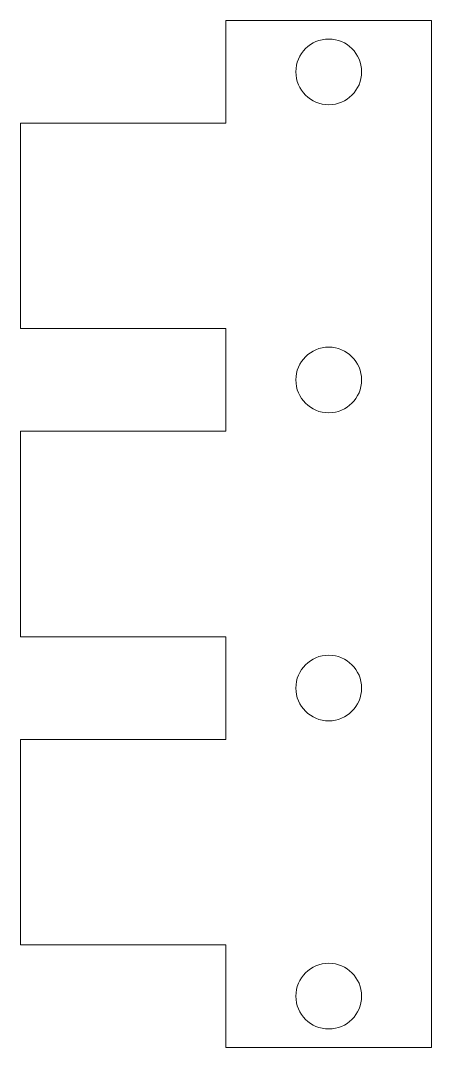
# Model space of a CAD drawing. Header units: inches. Extents: x -0.5 to 0.5, y 0 to 2.5.
import ezdxf

# ---------------------------------------------------------------- set-up
doc = ezdxf.new("R2010")
doc.units = ezdxf.units.IN
doc.layers.get('0').update_dxf_attribs({"linetype": 'CONTINUOUS', "lineweight": 0})

msp = doc.modelspace()

# ---------------------------------------------------------------- linework, layer by layer
for p, q in [((0.5, 2.5), (0, 2.5)), ((0, 2.5), (0, 2.25)), ((0.5, 0), (0.5, 2.5)), ((-0.5, 2.25), (0, 2.25)), ((-0.5, 2.25), (-0.5, 1.75)), ((0, 1.75), (-0.5, 1.75)), ((0, 1.5), (0, 1.75)), ((-0.5, 1), (-0.5, 1.5)), ((-0.5, 1.5), (0, 1.5)), ((-0.5, 1), (0, 1)), ((0, 1), (0, 0.75)), ((0, 0.75), (-0.5, 0.75)), ((-0.5, 0.75), (-0.5, 0.25)), ((0, 0.25), (-0.5, 0.25)), ((0, 0), (0, 0.25)), ((0, 0), (0.5, 0))]:
    msp.add_line(p, q)
for centre in [(0.25, 2.375), (0.25, 1.625), (0.25, 0.875), (0.25, 0.125)]:
    msp.add_circle(centre, 0.08)

doc.saveas('drawing.dxf')
